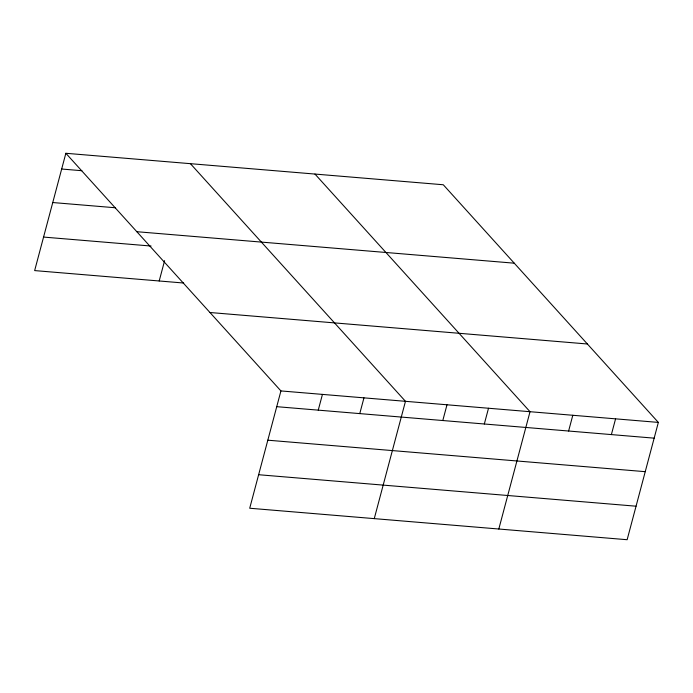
<?xml version="1.0" encoding="UTF-8"?>
<svg xmlns="http://www.w3.org/2000/svg" width="693" height="693" viewBox="0 0 693 693"><rect width="100%" height="100%" fill="white"/><g stroke="black" fill="none" stroke-linecap="round" stroke-linejoin="round"><path stroke-width="1.04" d="M65.861 153.283L280.925 390.93L249.714 508.238L627.139 539.717L658.35 422.409L443.286 184.762L65.861 153.283L34.65 270.591L183.68 283.021M159.199 280.977L164.605 260.663M318.252 410.143L322.444 394.395M359.771 413.6L363.964 397.86M374.263 518.633L405.474 401.316L190.41 163.669M442.801 420.53L446.994 404.781M484.32 423.995L488.513 408.246M498.813 529.019L530.024 411.711L314.96 174.056M568.615 431.02L572.799 415.28M611.382 434.589L615.575 418.849M61.677 169.023L81.895 170.712M52.755 202.538L115.566 207.779M136.833 231.705L514.258 263.184M43.564 237.075L151.083 246.041M209.953 312.508L587.378 343.988M280.925 390.93L658.35 422.409M276.741 406.678L654.157 438.158M267.819 440.194L645.244 471.673M258.628 474.722L636.053 506.202"/></g></svg>
